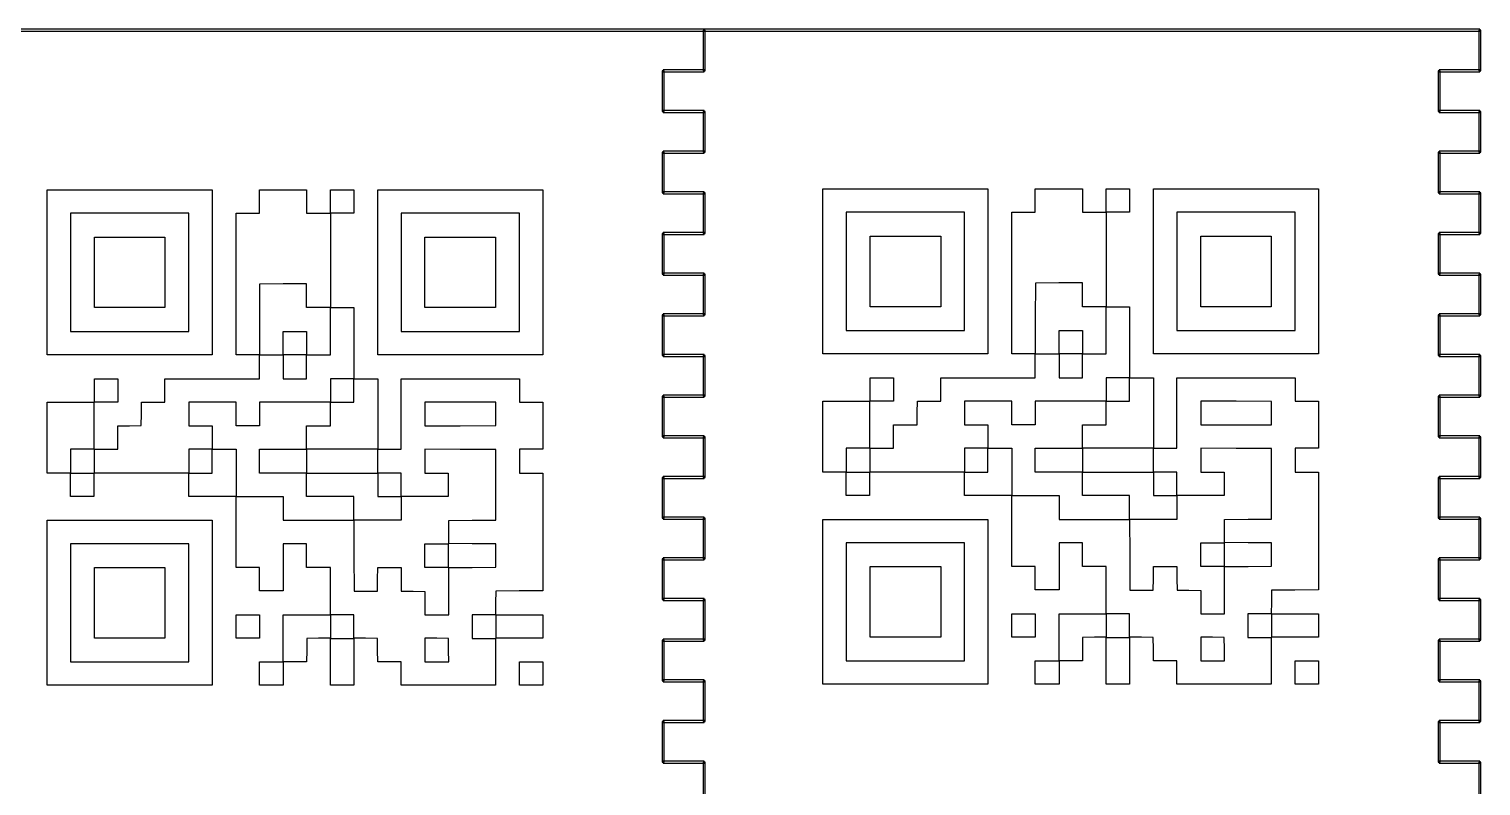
# Model space of a CAD drawing. Extents: x 6 to 181, y 10 to 127.
# Drawn here: x 73.9 to 180.8, y 70.9 to 126.6 of the extents above; entities that cross this region are included whole.
import ezdxf

# ---------------------------------------------------------------- set-up
doc = ezdxf.new("R2010")
doc.units = 0
doc.layers.add('Lag_1', color=7, linetype='CONTINUOUS')

msp = doc.modelspace()

# ---------------------------------------------------------------- linework, layer by layer
at = {"layer": 'Lag_1', "color": 7}
for points in [[(66.475821, 126.610593), (66.475821, 126.460664), (123.595825, 126.460664), (123.595825, 126.610593)], [(123.520745, 126.535774), (123.520745, 123.539802), (123.670905, 123.539802), (123.670905, 126.535774)], [(123.595825, 126.610593), (123.595825, 126.460664), (180.715536, 126.460664), (180.715536, 126.610593)], [(180.640456, 126.535774), (180.640456, 123.539802), (180.790616, 123.539802), (180.790616, 126.535774)], [(120.514322, 123.539802), (120.514322, 120.543828), (120.664482, 120.543828), (120.664482, 123.539802)], [(120.589402, 123.614621), (120.589402, 123.464983), (123.595825, 123.464983), (123.595825, 123.614621)], [(177.634033, 123.539802), (177.634033, 120.543828), (177.784486, 120.543828), (177.784486, 123.539802)], [(177.709406, 123.614621), (177.709406, 123.464983), (180.715536, 123.464983), (180.715536, 123.614621)], [(120.589402, 120.618647), (120.589402, 120.469009), (123.595825, 120.469009), (123.595825, 120.618647)], [(123.520745, 120.543828), (123.520745, 117.548148), (123.670905, 117.548148), (123.670905, 120.543828)], [(177.709406, 120.618647), (177.709406, 120.469009), (180.715536, 120.469009), (180.715536, 120.618647)], [(180.640456, 120.543828), (180.640456, 117.548148), (180.790616, 117.548148), (180.790616, 120.543828)], [(120.589402, 117.622967), (120.589402, 117.473329), (123.595825, 117.473329), (123.595825, 117.622967)], [(177.709406, 117.622967), (177.709406, 117.473329), (180.715536, 117.473329), (180.715536, 117.622967)], [(120.514322, 117.548148), (120.514322, 114.552176), (120.664482, 114.552176), (120.664482, 117.548148)], [(177.634033, 117.548148), (177.634033, 114.552176), (177.784486, 114.552176), (177.784486, 117.548148)], [(75.228881, 108.686083), (75.228881, 114.760297), (81.303095, 114.760297), (87.37731, 114.760297), (87.37731, 108.686083), (87.37731, 102.611868), (81.303095, 102.611868), (75.228881, 102.611868)], [(90.853871, 79.135321), (90.853871, 79.994695), (91.732776, 79.994695), (92.611682, 79.994695), (92.611682, 81.732976), (92.611682, 83.471256), (94.349962, 83.471256), (96.088245, 83.471256), (96.088245, 85.209536), (96.088245, 86.947816), (95.209336, 86.947816), (94.330431, 86.947816), (94.330431, 87.826722), (94.330431, 88.705627), (93.471056, 88.705627), (92.611682, 88.705627), (92.611682, 86.967348), (92.611682, 85.229067), (91.732776, 85.229067), (90.853871, 85.229067), (90.853871, 86.088441), (90.853871, 86.947816), (89.994497, 86.947816), (89.135122, 86.947816), (89.135122, 89.565002), (89.135122, 92.182187), (87.396841, 92.182187), (85.658561, 92.182187), (85.658561, 93.041562), (85.658561, 93.900936), (82.182002, 93.900936), (78.705441, 93.900936), (78.705441, 94.779842), (78.705441, 95.658748), (79.564816, 95.658748), (80.42419, 95.658748), (80.42419, 96.517375), (80.42419, 97.376002), (81.29333, 97.386512), (82.16247, 97.397022), (82.17298, 98.266162), (82.18349, 99.135301), (83.042117, 99.135301), (83.900745, 99.135301), (83.900745, 99.994676), (83.900745, 100.85405), (87.377304, 100.85405), (90.853865, 100.85405), (90.853865, 101.732957), (90.853865, 102.611862), (89.994491, 102.611862), (89.135116, 102.611862), (89.135116, 107.826703), (89.135116, 113.041542), (89.994491, 113.041542), (90.853865, 113.041542), (90.853865, 113.900916), (90.853865, 114.760291), (92.592145, 114.760291), (94.330425, 114.760291), (94.330425, 113.900916), (94.330425, 113.041542), (95.20933, 113.041542), (96.088235, 113.041542), (96.088235, 113.900916), (96.088235, 114.760291), (96.947605, 114.760291), (97.806984, 114.760291), (97.806984, 113.900916), (97.806984, 113.041542), (96.947605, 113.041542), (96.088235, 113.041542), (96.088235, 109.564982), (96.088235, 106.088422), (96.947605, 106.088422), (97.806984, 106.088422), (97.806984, 103.471236), (97.806984, 100.85405), (98.685884, 100.85405), (99.564793, 100.85405), (99.564793, 98.256396), (99.564793, 95.658742), (100.424163, 95.658742), (101.283542, 95.658742), (101.283542, 98.256396), (101.283542, 100.85405), (105.639009, 100.85405), (109.994476, 100.85405), (109.994476, 99.994676), (109.994476, 99.135301), (110.853846, 99.135301), (111.713225, 99.135301), (111.713225, 97.397022), (111.713225, 95.658742), (110.853846, 95.658742), (109.994476, 95.658742), (109.994476, 94.779836), (109.994476, 93.90093), (110.853846, 93.90093), (111.713225, 93.90093), (111.713225, 89.565402), (111.713225, 85.229874), (109.984706, 85.219704), (108.256197, 85.209534), (108.245697, 84.340394), (108.235197, 83.471254), (107.376568, 83.471254), (106.517938, 83.471254), (106.517938, 82.592349), (106.517938, 81.713442), (107.377318, 81.713442), (108.236687, 81.713442), (108.236687, 79.994693), (108.236687, 78.275944), (104.76013, 78.275944), (101.283572, 78.275944), (101.283572, 79.135319), (101.283572, 79.994693), (100.424943, 79.994693), (99.566313, 79.994693), (99.555813, 80.863834), (99.545313, 81.732974), (98.676174, 81.743484), (97.807034, 81.753994), (97.807034, 82.612621), (97.807034, 83.471248), (96.947655, 83.471248), (96.088285, 83.471248), (96.088285, 82.612621), (96.088285, 81.753994), (95.219146, 81.743484), (94.350006, 81.732974), (94.339496, 80.863834), (94.328986, 79.994693), (93.470359, 79.994693), (92.611732, 79.994693), (92.611732, 79.135319), (92.611732, 78.275944), (91.732826, 78.275944), (90.853921, 78.275944)], [(99.564803, 108.686083), (99.564803, 114.760297), (105.639019, 114.760297), (111.713235, 114.760297), (111.713235, 108.686083), (111.713235, 102.611868), (105.639019, 102.611868), (99.564803, 102.611868)], [(120.589402, 114.626995), (120.589402, 114.477357), (123.595825, 114.477357), (123.595825, 114.626995)], [(123.520745, 114.552176), (123.520745, 111.556202), (123.670905, 111.556202), (123.670905, 114.552176)], [(132.343531, 108.759095), (132.343531, 114.83331), (138.417747, 114.83331), (144.491963, 114.83331), (144.491963, 108.759095), (144.491963, 102.68488), (138.417747, 102.68488), (132.343531, 102.68488)], [(147.968521, 79.208334), (147.968521, 80.067708), (148.84743, 80.067708), (149.726329, 80.067708), (149.726329, 81.805988), (149.726329, 83.544268), (151.464618, 83.544268), (153.202897, 83.544268), (153.202897, 85.282548), (153.202897, 87.020829), (152.323988, 87.020829), (151.445078, 87.020829), (151.445078, 87.899734), (151.445078, 88.778639), (150.585709, 88.778639), (149.726329, 88.778639), (149.726329, 87.04036), (149.726329, 85.30208), (148.84743, 85.30208), (147.968521, 85.30208), (147.968521, 86.161454), (147.968521, 87.020829), (147.109151, 87.020829), (146.249772, 87.020829), (146.249772, 89.638014), (146.249772, 92.2552), (144.511493, 92.2552), (142.773214, 92.2552), (142.773214, 93.114574), (142.773214, 93.973949), (139.296656, 93.973949), (135.820089, 93.973949), (135.820089, 94.852854), (135.820089, 95.73176), (136.679468, 95.73176), (137.538838, 95.73176), (137.538838, 96.590387), (137.538838, 97.449014), (138.407987, 97.459524), (139.277126, 97.470034), (139.287626, 98.339174), (139.298126, 99.208314), (140.156756, 99.208314), (141.015385, 99.208314), (141.015385, 100.067689), (141.015385, 100.927063), (144.491943, 100.927063), (147.968501, 100.927063), (147.968501, 101.805969), (147.968501, 102.684874), (147.109131, 102.684874), (146.249752, 102.684874), (146.249752, 107.899715), (146.249752, 113.114555), (147.109131, 113.114555), (147.968501, 113.114555), (147.968501, 113.973929), (147.968501, 114.833304), (149.706779, 114.833304), (151.445058, 114.833304), (151.445058, 113.973929), (151.445058, 113.114555), (152.323968, 113.114555), (153.202877, 113.114555), (153.202877, 113.973929), (153.202877, 114.833304), (154.062247, 114.833304), (154.921626, 114.833304), (154.921626, 113.973929), (154.921626, 113.114555), (154.062247, 113.114555), (153.202877, 113.114555), (153.202877, 109.637994), (153.202877, 106.161435), (154.062247, 106.161435), (154.921626, 106.161435), (154.921626, 103.544248), (154.921626, 100.927063), (155.800525, 100.927063), (156.679435, 100.927063), (156.679435, 98.329408), (156.679435, 95.731754), (157.538804, 95.731754), (158.398184, 95.731754), (158.398184, 98.329414), (158.398184, 100.927069), (162.753651, 100.927069), (167.109118, 100.927069), (167.109118, 100.067695), (167.109118, 99.20832), (167.968487, 99.20832), (168.827867, 99.20832), (168.827867, 97.47004), (168.827867, 95.73176), (167.968487, 95.73176), (167.109118, 95.73176), (167.109118, 94.852854), (167.109118, 93.973949), (167.968487, 93.973949), (168.827867, 93.973949), (168.827867, 89.63842), (168.827867, 85.302892), (167.099348, 85.292722), (165.370839, 85.282552), (165.360339, 84.413412), (165.349839, 83.544272), (164.49121, 83.544272), (163.63258, 83.544272), (163.63258, 82.665366), (163.63258, 81.786461), (164.49196, 81.786461), (165.351329, 81.786461), (165.351329, 80.067712), (165.351329, 78.348963), (161.874771, 78.348963), (158.398214, 78.348963), (158.398214, 79.208338), (158.398214, 80.067712), (157.539584, 80.067712), (156.680955, 80.067712), (156.670455, 80.936852), (156.659955, 81.805992), (155.790815, 81.816502), (154.921676, 81.827012), (154.921676, 82.685638), (154.921676, 83.544266), (154.062297, 83.544266), (153.202927, 83.544266), (153.202927, 82.685638), (153.202927, 81.827012), (152.333788, 81.816502), (151.464648, 81.805992), (151.454148, 80.936852), (151.443648, 80.067712), (150.585019, 80.067712), (149.726389, 80.067712), (149.726389, 79.208338), (149.726389, 78.348963), (148.84749, 78.348963), (147.968581, 78.348963)], [(156.679455, 108.759095), (156.679455, 114.83331), (162.753671, 114.83331), (168.827887, 114.83331), (168.827887, 108.759095), (168.827887, 102.68488), (162.753671, 102.68488), (156.679455, 102.68488)], [(177.709406, 114.626995), (177.709406, 114.477357), (180.715536, 114.477357), (180.715536, 114.626995)], [(180.640456, 114.552176), (180.640456, 111.556202), (180.790616, 111.556202), (180.790616, 114.552176)], [(85.658561, 108.686083), (85.658561, 113.041548), (81.303095, 113.041548), (76.94763, 113.041548), (76.94763, 108.686083), (76.94763, 104.330617), (81.303095, 104.330617), (85.658561, 104.330617)], [(109.994486, 108.686083), (109.994486, 113.041548), (105.639019, 113.041548), (101.283552, 113.041548), (101.283552, 108.686083), (101.283552, 104.330617), (105.639019, 104.330617), (109.994486, 104.330617)], [(142.773214, 108.759095), (142.773214, 113.114561), (138.417747, 113.114561), (134.06228, 113.114561), (134.06228, 108.759095), (134.06228, 104.403629), (138.417747, 104.403629), (142.773214, 104.403629)], [(167.109138, 108.759095), (167.109138, 113.114561), (162.753671, 113.114561), (158.398204, 113.114561), (158.398204, 108.759095), (158.398204, 104.403629), (162.753671, 104.403629), (167.109138, 104.403629)], [(78.705441, 108.686083), (78.705441, 111.283737), (81.303095, 111.283737), (83.900751, 111.283737), (83.900751, 108.686083), (83.900751, 106.088428), (81.303095, 106.088428), (78.705441, 106.088428)], [(103.041361, 108.686083), (103.041361, 111.283737), (105.639019, 111.283737), (108.236667, 111.283737), (108.236667, 108.686083), (108.236667, 106.088428), (105.639019, 106.088428), (103.041361, 106.088428)], [(120.514322, 111.556202), (120.514322, 108.560522), (120.664482, 108.560522), (120.664482, 111.556202)], [(120.589402, 111.631314), (120.589402, 111.481383), (123.595825, 111.481383), (123.595825, 111.631314)], [(135.820089, 108.759095), (135.820089, 111.356749), (138.417747, 111.356749), (141.015405, 111.356749), (141.015405, 108.759095), (141.015405, 106.161441), (138.417747, 106.161441), (135.820089, 106.161441)], [(160.156012, 108.759095), (160.156012, 111.356749), (162.753671, 111.356749), (165.351319, 111.356749), (165.351319, 108.759095), (165.351319, 106.161441), (162.753671, 106.161441), (160.156012, 106.161441)], [(177.634033, 111.556202), (177.634033, 108.560522), (177.784486, 108.560522), (177.784486, 111.556202)], [(177.709406, 111.631314), (177.709406, 111.481383), (180.715536, 111.481383), (180.715536, 111.631314)], [(120.589402, 108.635341), (120.589402, 108.485703), (123.595825, 108.485703), (123.595825, 108.635341)], [(123.520745, 108.560522), (123.520745, 105.564549), (123.670905, 105.564549), (123.670905, 108.560522)], [(177.709406, 108.635341), (177.709406, 108.485703), (180.715536, 108.485703), (180.715536, 108.635341)], [(180.640456, 108.560522), (180.640456, 105.564549), (180.790616, 105.564549), (180.790616, 108.560522)], [(94.330431, 101.732963), (94.330431, 102.611868), (95.209336, 102.611868), (96.088245, 102.611868), (96.088245, 104.350148), (96.088245, 106.088428), (95.209336, 106.088428), (94.330431, 106.088428), (94.330431, 106.96774), (94.330431, 107.847052), (92.601916, 107.836882), (90.873402, 107.826712), (90.863362, 105.219291), (90.853322, 102.611871), (91.732504, 102.611871), (92.611687, 102.611871), (92.611687, 101.732966), (92.611687, 100.854059), (93.471061, 100.854059), (94.330436, 100.854059)], [(151.445068, 101.805975), (151.445068, 102.68488), (152.323978, 102.68488), (153.202887, 102.68488), (153.202887, 104.42316), (153.202887, 106.161441), (152.323978, 106.161441), (151.445068, 106.161441), (151.445068, 107.040752), (151.445068, 107.920064), (149.716559, 107.909894), (147.988041, 107.899724), (147.978041, 105.292303), (147.968041, 102.684883), (148.84722, 102.684883), (149.726399, 102.684883), (149.726399, 101.805978), (149.726399, 100.927072), (150.585779, 100.927072), (151.445148, 100.927072)], [(120.514322, 105.564549), (120.514322, 102.568869), (120.664482, 102.568869), (120.664482, 105.564549)], [(120.589402, 105.63966), (120.589402, 105.489731), (123.595825, 105.489731), (123.595825, 105.63966)], [(177.634033, 105.564549), (177.634033, 102.568869), (177.784486, 102.568869), (177.784486, 105.564549)], [(177.709406, 105.63966), (177.709406, 105.489731), (180.715536, 105.489731), (180.715536, 105.63966)], [(92.611682, 103.471242), (92.611682, 104.330617), (93.471056, 104.330617), (94.330431, 104.330617), (94.330431, 103.471242), (94.330431, 102.611868), (93.471056, 102.611868), (92.611682, 102.611868)], [(149.726319, 103.544254), (149.726319, 104.403629), (150.585699, 104.403629), (151.445068, 104.403629), (151.445068, 103.544254), (151.445068, 102.68488), (150.585699, 102.68488), (149.726319, 102.68488)], [(120.589402, 102.643688), (120.589402, 102.493757), (123.595825, 102.493757), (123.595825, 102.643688)], [(177.709406, 102.643688), (177.709406, 102.493757), (180.715536, 102.493757), (180.715536, 102.643688)], [(123.520745, 102.568869), (123.520745, 99.572895), (123.670905, 99.572895), (123.670905, 102.568869)], [(180.640456, 102.568869), (180.640456, 99.572895), (180.790616, 99.572895), (180.790616, 102.568869)], [(78.705441, 99.994682), (78.705441, 100.854056), (79.564816, 100.854056), (80.42419, 100.854056), (80.42419, 99.994682), (80.42419, 99.135307), (79.564816, 99.135307), (78.705441, 99.135307)], [(104.79916, 85.20913), (104.79916, 86.947004), (106.527678, 86.957174), (108.256197, 86.967344), (108.256197, 87.826718), (108.256197, 88.686092), (106.527678, 88.696262), (104.79916, 88.706432), (104.79916, 89.564994), (104.79916, 90.423556), (106.527678, 90.433726), (108.256197, 90.443896), (108.256197, 93.041551), (108.256197, 95.639206), (105.648769, 95.649246), (103.041351, 95.659286), (103.041351, 94.780103), (103.041351, 93.90092), (103.90073, 93.90092), (104.7601, 93.90092), (104.7601, 93.041546), (104.7601, 92.182171), (103.021821, 92.182171), (101.283542, 92.182171), (101.283542, 93.041546), (101.283542, 93.90092), (100.424163, 93.90092), (99.564793, 93.90092), (99.564793, 94.779826), (99.564793, 95.658732), (96.947605, 95.658732), (94.330421, 95.658732), (94.330421, 96.518106), (94.330421, 97.377481), (95.209326, 97.377481), (96.088235, 97.377481), (96.088235, 98.256386), (96.088235, 99.135291), (96.947605, 99.135291), (97.806984, 99.135291), (97.806984, 99.994666), (97.806984, 100.85404), (96.947605, 100.85404), (96.088235, 100.85404), (96.088235, 99.994666), (96.088235, 99.135291), (93.471046, 99.135291), (90.853861, 99.135291), (90.853861, 98.256386), (90.853861, 97.377481), (89.994497, 97.377481), (89.135122, 97.377481), (89.135122, 98.256402), (89.135122, 99.135307), (87.396841, 99.135307), (85.658561, 99.135307), (85.658561, 98.256402), (85.658561, 97.377497), (86.517936, 97.377497), (87.37731, 97.377497), (87.37731, 96.518122), (87.37731, 95.658748), (86.517936, 95.658748), (85.658561, 95.658748), (85.658561, 94.779842), (85.658561, 93.900936), (86.517936, 93.900936), (87.37731, 93.900936), (87.37731, 94.779842), (87.37731, 95.658748), (88.256216, 95.658748), (89.135122, 95.658748), (89.135122, 93.920468), (89.135122, 92.182187), (90.873402, 92.182187), (92.611682, 92.182187), (92.611682, 91.303282), (92.611682, 90.424376), (95.209059, 90.424376), (97.806434, 90.424376), (97.816434, 87.816956), (97.826434, 85.209536), (98.685804, 85.209536), (99.545183, 85.209536), (99.555683, 86.078676), (99.566183, 86.947816), (100.424063, 86.947816), (101.281942, 86.947816), (101.292442, 86.078676), (101.302942, 85.209536), (102.172081, 85.199026), (103.041221, 85.188516), (103.041221, 84.329889), (103.041221, 83.471262), (103.92013, 83.471262), (104.79903, 83.471262)], [(135.820089, 100.067695), (135.820089, 100.927069), (136.679468, 100.927069), (137.538838, 100.927069), (137.538838, 100.067695), (137.538838, 99.20832), (136.679468, 99.20832), (135.820089, 99.20832)], [(161.913811, 85.282142), (161.913811, 87.020016), (163.64233, 87.030186), (165.370849, 87.040356), (165.370849, 87.89973), (165.370849, 88.759104), (163.64233, 88.769274), (161.913811, 88.779444), (161.913811, 89.638007), (161.913811, 90.496568), (163.64233, 90.506738), (165.370849, 90.516908), (165.370849, 93.114563), (165.370849, 95.712218), (162.763421, 95.722258), (160.156002, 95.732298), (160.156002, 94.853115), (160.156002, 93.973933), (161.015382, 93.973933), (161.874751, 93.973933), (161.874751, 93.114558), (161.874751, 92.255184), (160.136472, 92.255184), (158.398194, 92.255184), (158.398194, 93.114558), (158.398194, 93.973933), (157.538814, 93.973933), (156.679445, 93.973933), (156.679445, 94.852838), (156.679445, 95.731744), (154.062257, 95.731744), (151.445068, 95.731744), (151.445068, 96.591118), (151.445068, 97.450493), (152.323978, 97.450493), (153.202887, 97.450493), (153.202887, 98.329414), (153.202887, 99.20832), (154.062257, 99.20832), (154.921636, 99.20832), (154.921636, 100.067695), (154.921636, 100.927069), (154.062257, 100.927069), (153.202887, 100.927069), (153.202887, 100.067695), (153.202887, 99.20832), (150.585699, 99.20832), (147.968511, 99.20832), (147.968511, 98.329414), (147.968511, 97.450509), (147.109141, 97.450509), (146.249762, 97.450509), (146.249762, 98.329414), (146.249762, 99.20832), (144.511483, 99.20832), (142.773204, 99.20832), (142.773204, 98.329414), (142.773204, 97.450509), (143.632574, 97.450509), (144.491953, 97.450509), (144.491953, 96.591134), (144.491953, 95.73176), (143.632574, 95.73176), (142.773204, 95.73176), (142.773204, 94.852854), (142.773204, 93.973949), (143.632574, 93.973949), (144.491953, 93.973949), (144.491953, 94.852854), (144.491953, 95.73176), (145.370862, 95.73176), (146.249762, 95.73176), (146.249762, 93.99348), (146.249762, 92.2552), (147.988041, 92.2552), (149.726319, 92.2552), (149.726319, 91.376294), (149.726319, 90.497388), (152.323698, 90.497388), (154.921076, 90.497388), (154.931076, 87.889968), (154.941076, 85.282548), (155.800445, 85.282548), (156.659825, 85.282548), (156.670325, 86.151688), (156.680825, 87.020829), (157.538704, 87.020829), (158.396594, 87.020829), (158.407094, 86.151688), (158.417594, 85.282548), (159.286733, 85.272038), (160.155872, 85.261528), (160.155872, 84.402901), (160.155872, 83.544274), (161.034782, 83.544274), (161.913681, 83.544274)], [(120.514322, 99.572895), (120.514322, 96.577215), (120.664482, 96.577215), (120.664482, 99.572895)], [(120.589402, 99.648008), (120.589402, 99.498076), (123.595825, 99.498076), (123.595825, 99.648008)], [(177.634033, 99.572895), (177.634033, 96.577215), (177.784486, 96.577215), (177.784486, 99.572895)], [(177.709406, 99.648008), (177.709406, 99.498076), (180.715536, 99.498076), (180.715536, 99.648008)], [(76.94763, 93.041562), (76.94763, 93.900936), (76.088256, 93.900936), (75.228881, 93.900936), (75.228881, 96.518122), (75.228881, 99.135307), (76.94763, 99.135307), (78.666379, 99.135307), (78.666379, 97.397028), (78.666379, 95.658748), (77.807005, 95.658748), (76.94763, 95.658748), (76.94763, 94.779842), (76.94763, 93.900936), (77.807005, 93.900936), (78.666379, 93.900936), (78.666379, 93.041562), (78.666379, 92.182187), (77.807005, 92.182187), (76.94763, 92.182187)], [(108.256197, 98.256402), (108.256197, 99.115776), (105.648769, 99.125816), (103.041351, 99.135856), (103.041351, 98.256397), (103.041351, 97.376938), (105.648769, 97.386978), (108.256197, 97.397018)], [(134.06228, 93.114574), (134.06228, 93.973949), (133.202911, 93.973949), (132.343531, 93.973949), (132.343531, 96.591134), (132.343531, 99.20832), (134.06228, 99.20832), (135.781029, 99.20832), (135.781029, 97.47004), (135.781029, 95.73176), (134.921659, 95.73176), (134.06228, 95.73176), (134.06228, 94.852854), (134.06228, 93.973949), (134.921659, 93.973949), (135.781029, 93.973949), (135.781029, 93.114574), (135.781029, 92.2552), (134.921659, 92.2552), (134.06228, 92.2552)], [(165.370849, 98.329414), (165.370849, 99.188788), (162.763421, 99.198828), (160.156002, 99.208868), (160.156002, 98.329409), (160.156002, 97.44995), (162.763421, 97.45999), (165.370849, 97.47003)], [(120.589402, 96.652034), (120.589402, 96.502104), (123.595825, 96.502104), (123.595825, 96.652034)], [(123.520745, 96.577215), (123.520745, 93.581243), (123.670905, 93.581243), (123.670905, 96.577215)], [(177.709406, 96.652034), (177.709406, 96.502104), (180.715536, 96.502104), (180.715536, 96.652034)], [(180.640456, 96.577215), (180.640456, 93.581243), (180.790616, 93.581243), (180.790616, 96.577215)], [(97.806984, 91.303282), (97.806984, 92.182187), (96.068705, 92.182187), (94.330421, 92.182187), (94.330421, 93.041562), (94.330421, 93.900936), (92.592141, 93.900936), (90.853861, 93.900936), (90.853861, 94.779842), (90.853861, 95.658748), (92.592141, 95.658748), (94.330421, 95.658748), (94.330421, 94.779842), (94.330421, 93.900936), (96.947605, 93.900936), (99.564793, 93.900936), (99.564793, 93.041562), (99.564793, 92.182187), (100.424163, 92.182187), (101.283542, 92.182187), (101.283542, 91.303282), (101.283542, 90.424376), (99.545263, 90.424376), (97.806984, 90.424376)], [(154.921636, 91.376294), (154.921636, 92.2552), (153.183357, 92.2552), (151.445068, 92.2552), (151.445068, 93.114574), (151.445068, 93.973949), (149.706789, 93.973949), (147.968511, 93.973949), (147.968511, 94.852854), (147.968511, 95.73176), (149.706789, 95.73176), (151.445068, 95.73176), (151.445068, 94.852854), (151.445068, 93.973949), (154.062257, 93.973949), (156.679445, 93.973949), (156.679445, 93.114574), (156.679445, 92.2552), (157.538814, 92.2552), (158.398194, 92.2552), (158.398194, 91.376294), (158.398194, 90.497388), (156.659915, 90.497388), (154.921636, 90.497388)], [(120.514322, 93.581243), (120.514322, 90.585269), (120.664482, 90.585269), (120.664482, 93.581243)], [(120.589402, 93.656062), (120.589402, 93.506424), (123.595825, 93.506424), (123.595825, 93.656062)], [(177.634033, 93.581243), (177.634033, 90.585269), (177.784486, 90.585269), (177.784486, 93.581243)], [(177.709406, 93.656062), (177.709406, 93.506424), (180.715536, 93.506424), (180.715536, 93.656062)], [(75.228881, 84.350161), (75.228881, 90.424376), (81.303095, 90.424376), (87.37731, 90.424376), (87.37731, 84.350161), (87.37731, 78.275946), (81.303095, 78.275946), (75.228881, 78.275946)], [(120.589402, 90.660088), (120.589402, 90.51045), (123.595825, 90.51045), (123.595825, 90.660088)], [(123.520745, 90.585269), (123.520745, 87.590177), (123.670905, 87.590177), (123.670905, 90.585269)], [(132.343531, 84.423173), (132.343531, 90.497388), (138.417747, 90.497388), (144.491963, 90.497388), (144.491963, 84.423173), (144.491963, 78.348959), (138.417747, 78.348959), (132.343531, 78.348959)], [(177.709406, 90.660088), (177.709406, 90.51045), (180.715536, 90.51045), (180.715536, 90.660088)], [(180.640456, 90.585269), (180.640456, 87.590177), (180.790616, 87.590177), (180.790616, 90.585269)], [(142.773214, 84.423173), (142.773214, 88.778639), (138.417747, 88.778639), (134.06228, 88.778639), (134.06228, 84.423173), (134.06228, 80.067708), (138.417747, 80.067708), (142.773214, 80.067708)], [(160.156002, 87.899734), (160.156002, 88.778639), (161.015382, 88.778639), (161.874751, 88.778639), (161.874751, 87.899734), (161.874751, 87.020829), (161.015382, 87.020829), (160.156002, 87.020829)], [(85.658561, 84.350161), (85.658561, 88.705627), (81.303095, 88.705627), (76.94763, 88.705627), (76.94763, 84.350161), (76.94763, 79.994695), (81.303095, 79.994695), (85.658561, 79.994695)], [(103.041351, 87.826722), (103.041351, 88.705627), (103.90073, 88.705627), (104.7601, 88.705627), (104.7601, 87.826722), (104.7601, 86.947816), (103.90073, 86.947816), (103.041351, 86.947816)], [(120.589402, 87.664996), (120.589402, 87.515358), (123.595825, 87.515358), (123.595825, 87.664996)], [(177.709406, 87.664996), (177.709406, 87.515358), (180.715536, 87.515358), (180.715536, 87.664996)], [(78.705441, 84.350161), (78.705441, 86.947816), (81.303095, 86.947816), (83.900751, 86.947816), (83.900751, 84.350161), (83.900751, 81.752507), (81.303095, 81.752507), (78.705441, 81.752507)], [(120.514322, 87.590177), (120.514322, 84.594486), (120.664482, 84.594486), (120.664482, 87.590177)], [(135.820089, 84.423173), (135.820089, 87.020829), (138.417747, 87.020829), (141.015405, 87.020829), (141.015405, 84.423173), (141.015405, 81.825519), (138.417747, 81.825519), (135.820089, 81.825519)], [(177.634033, 87.590177), (177.634033, 84.594486), (177.784486, 84.594486), (177.784486, 87.590177)], [(120.589402, 84.669305), (120.589402, 84.519667), (123.595825, 84.519667), (123.595825, 84.669305)], [(123.520745, 84.594486), (123.520745, 81.597059), (123.670905, 81.597059), (123.670905, 84.594486)], [(177.709406, 84.669305), (177.709406, 84.519667), (180.715536, 84.519667), (180.715536, 84.669305)], [(180.640456, 84.594486), (180.640456, 81.597059), (180.790616, 81.597059), (180.790616, 84.594486)], [(89.135122, 82.611882), (89.135122, 83.471256), (89.994497, 83.471256), (90.853871, 83.471256), (90.853871, 82.611882), (90.853871, 81.752507), (89.994497, 81.752507), (89.135122, 81.752507)], [(108.275737, 82.611882), (108.275737, 83.471256), (109.994486, 83.471256), (111.713235, 83.471256), (111.713235, 82.611882), (111.713235, 81.752507), (109.994486, 81.752507), (108.275737, 81.752507)], [(146.249762, 82.684893), (146.249762, 83.544268), (147.109141, 83.544268), (147.968511, 83.544268), (147.968511, 82.684893), (147.968511, 81.825519), (147.109141, 81.825519), (146.249762, 81.825519)], [(165.390379, 82.684893), (165.390379, 83.544268), (167.109128, 83.544268), (168.827877, 83.544268), (168.827877, 82.684893), (168.827877, 81.825519), (167.109128, 81.825519), (165.390379, 81.825519)], [(96.088245, 79.994695), (96.088245, 81.713444), (96.947615, 81.713444), (97.806994, 81.713444), (97.806994, 79.994695), (97.806994, 78.275946), (96.947615, 78.275946), (96.088245, 78.275946)], [(104.79016, 80.863836), (104.77966, 81.732976), (103.91052, 81.743486), (103.041381, 81.753996), (103.041381, 80.874343), (103.041381, 79.994689), (103.92104, 79.994689), (104.80069, 79.994689)], [(120.514322, 81.597059), (120.514322, 78.601383), (120.664482, 78.601383), (120.664482, 81.597059)], [(120.589402, 81.672162), (120.589402, 81.52224), (123.595825, 81.52224), (123.595825, 81.672162)], [(153.202887, 80.067708), (153.202887, 81.786457), (154.062257, 81.786457), (154.921636, 81.786457), (154.921636, 80.067708), (154.921636, 78.348959), (154.062257, 78.348959), (153.202887, 78.348959)], [(161.904811, 80.936848), (161.894311, 81.805988), (161.025172, 81.816498), (160.156032, 81.827008), (160.156032, 80.947355), (160.156032, 80.067702), (161.035692, 80.067702), (161.915341, 80.067702)], [(177.634033, 81.597059), (177.634033, 78.601383), (177.784486, 78.601383), (177.784486, 81.597059)], [(177.709406, 81.672162), (177.709406, 81.52224), (180.715536, 81.52224), (180.715536, 81.672162)], [(109.994486, 79.135321), (109.994486, 79.994695), (110.853856, 79.994695), (111.713235, 79.994695), (111.713235, 79.135321), (111.713235, 78.275946), (110.853856, 78.275946), (109.994486, 78.275946)], [(167.109128, 79.208334), (167.109128, 80.067708), (167.968497, 80.067708), (168.827877, 80.067708), (168.827877, 79.208334), (168.827877, 78.348959), (167.968497, 78.348959), (167.109128, 78.348959)], [(120.589402, 78.676202), (120.589402, 78.526564), (123.595825, 78.526564), (123.595825, 78.676202)], [(123.520745, 78.601383), (123.520745, 75.605692), (123.670905, 75.605692), (123.670905, 78.601383)], [(177.709406, 78.676202), (177.709406, 78.526564), (180.715536, 78.526564), (180.715536, 78.676202)], [(180.640456, 78.601383), (180.640456, 75.605692), (180.790616, 75.605692), (180.790616, 78.601383)], [(120.514322, 75.605692), (120.514322, 72.610016), (120.664482, 72.610016), (120.664482, 75.605692)], [(120.589402, 75.680511), (120.589402, 75.530873), (123.595825, 75.530873), (123.595825, 75.680511)], [(177.634033, 75.605692), (177.634033, 72.610016), (177.784486, 72.610016), (177.784486, 75.605692)], [(177.709406, 75.680511), (177.709406, 75.530873), (180.715536, 75.530873), (180.715536, 75.680511)], [(120.589402, 72.684835), (120.589402, 72.534898), (123.595825, 72.534898), (123.595825, 72.684835)], [(123.520745, 72.610016), (123.520745, 69.614041), (123.670905, 69.614041), (123.670905, 72.610016)], [(177.709406, 72.684835), (177.709406, 72.534898), (180.715536, 72.534898), (180.715536, 72.684835)], [(180.640456, 72.610016), (180.640456, 69.614041), (180.790616, 69.614041), (180.790616, 72.610016)]]:
    msp.add_lwpolyline(points, close=True, dxfattribs=at)

doc.saveas('drawing.dxf')
